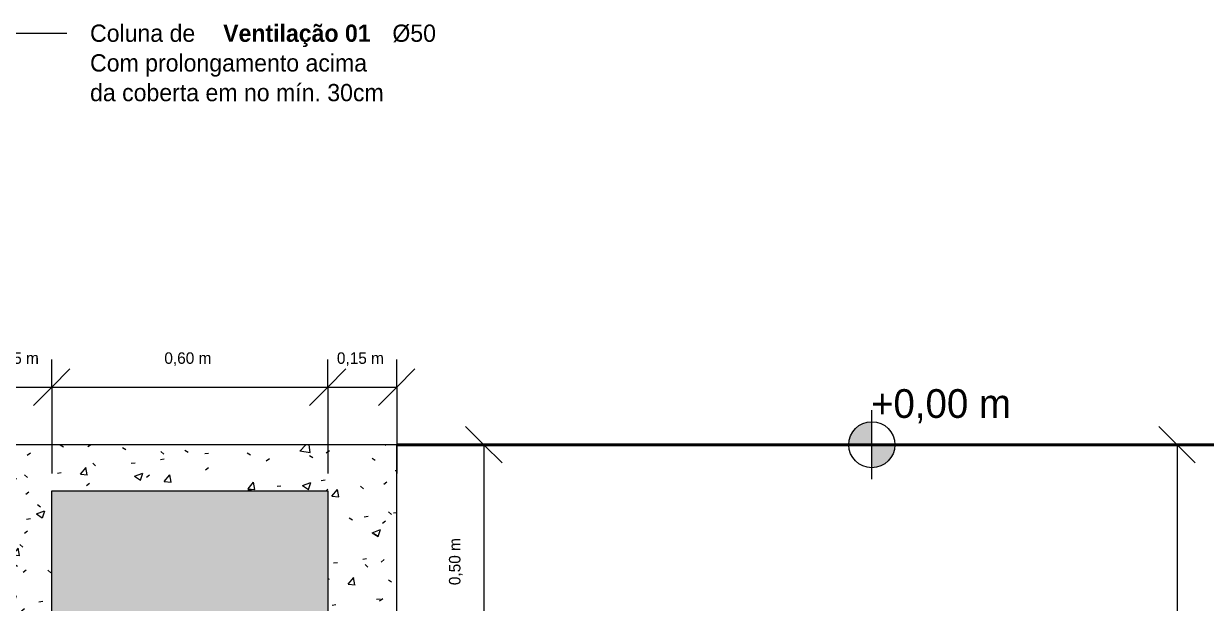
# Model space of a CAD drawing. Header units: metres. Extents: x 1.1 to 88.1, y -3.7 to 23.8.
# Drawn here: x 53.135 to 55.706, y -0.345 to 0.915 of the extents above; entities that cross this region are included whole.
import ezdxf

# ---------------------------------------------------------------- set-up
doc = ezdxf.new("R2010")
doc.units = ezdxf.units.M
doc.linetypes.add('IMPORT-DASHED2 _4_', pattern=[0.375, 0.25, -0.125])
doc.layers.add('1095_ARQ_BASE_dwg', color=7, linetype='Continuous', lineweight=5, true_color=0x767676)
for name, color, linetype, lineweight in [('A-ANNO-DIMS', 7, 'Continuous', 5), ('A-ANNO-DIMS-25', 7, 'Continuous', 5), ('A-DETL', 7, 'Continuous', 5), ('A-DETL-GENF', 7, 'Continuous', 5), ('A-WALL', 7, 'Continuous', 9), ('G-ANNO-DIMS', 7, 'Continuous', 5), ('G-ANNO-TEXT', 7, 'Continuous', 5), ('KIRYA - PAREDE', 7, 'Continuous', 40), ('KIRYA - PISO', 7, 'Continuous', 5), ('KIRYA - PROJEÇÃO', 7, 'IMPORT-DASHED2 _4_', 5), ('VEGETAÇÃO', 7, 'Continuous', 5)]:
    doc.layers.add(name, color=color, linetype=linetype, lineweight=lineweight)
doc.styles.add('Century Gothic_2', font='GOTHIC.TTF', dxfattribs={"height": 0.025})
doc.styles.add('Century Gothic_3', font='GOTHIC.TTF', dxfattribs={"height": 0.0375})
doc.styles.add('Century Gothic_4', font='GOTHIC.TTF', dxfattribs={"height": 0.0625})
doc.styles.add('Century Gothic_B_1', font='GOTHICB.TTF', dxfattribs={"height": 0.0375})
doc.dimstyles.new('Setores_1_mm', dxfattribs={"dimscale": 0.3048, "dimtxt": 0.026104, "dimasz": 0.260417, "dimexe": 0.19685, "dimexo": 0.123031, "dimgap": 0.143537, "dimtad": 1, "dimrnd": 0.01, "dimzin": 0, "dimdsep": 46, "dimtxsty": 'Century Gothic_2', "dimblk1": 'OBLIQUE', "dimblk2": 'OBLIQUE', "dimsah": 1, "dimcen": 0.09, "dimazin": 0, "dimtfac": 1, "dimtdec": 4, "dimtix": 1, "dimtmove": 0, "dimatfit": 3, "dimfxl": 1, "dimtvp": 1, "dimtolj": 1, "dimtzin": 0, "dimarcsym": 2})

# ---------------------------------------------------------------- blocks, each defined once
blk = doc.blocks.new('1095_ARQ_BASE_dwg_A$C6DD851CF-V52-BB')
at = {"layer": 'VEGETAÇÃO'}
for q in [(19.5262, 0), (19.4951, 0), (19.4242, 0), (19.4488, 0), (19.5093, 0)]:
    blk.add_line((19.4106, 0), q, dxfattribs=at)
blk = doc.blocks.new('1095_ARQ_BASE_dwg_A$C7A191758-4006155-BB')
at = {"layer": 'VEGETAÇÃO'}
for p, q in [((18.1562, 0), (17.9947, 0)), ((18.1579, 0), (18.0116, 0)), ((18.1593, 0), (18.0258, 0)), ((18.1639, 0), (18.0721, 0)), ((18.1664, 0), (18.0967, 0)), ((18.1921, 0), (18.1561, 0)), ((18.1727, 0), (18.1599, 0)), ((18.1755, 0), (18.1883, 0)), ((18.1819, 0), (18.2515, 0)), ((18.1843, 0), (18.2761, 0)), ((18.189, 0), (18.3224, 0)), ((18.1904, 0), (18.3366, 0)), ((18.1921, 0), (18.3536, 0))]:
    blk.add_line(p, q, dxfattribs=at)
blk = doc.blocks.new('1095_ARQ_BASE_dwg-4006143-BB')
at = {"layer": 'KIRYA - PAREDE'}
for p, q in [((22.4608, 0), (19.4106, 0)), ((19.4106, 0), (22.4608, 0))]:
    blk.add_line(p, q, dxfattribs=at)
at = {"layer": 'KIRYA - PAREDE', "flags": 128}
blk.add_lwpolyline([(20.8383, 0), (20.6954, 0), (20.519, 0), (20.6618, 0)], close=True, dxfattribs=at)
at = {"layer": 'KIRYA - PISO'}
for p, q in [((22.4608, 0), (19.4106, 0)), ((22.4608, 0), (19.4106, 0)), ((22.4608, 0), (19.4106, 0)), ((22.4608, 0), (19.4106, 0)), ((22.4608, 0), (19.4106, 0)), ((22.4608, 0), (19.4106, 0)), ((21.8412, 0), (19.4107, 0)), ((20.8351, 0), (19.4108, 0)), ((22.4614, 0), (19.411, 0)), ((20.3176, 0), (21.1807, 0))]:
    blk.add_line(p, q, dxfattribs=at)
at = {"layer": 'KIRYA - PROJEÇÃO', "flags": 128}
blk.add_lwpolyline([(22.4608, 0), (21.0326, 0), (19.4106, 0)], dxfattribs=at)
for name, p in [('1095_ARQ_BASE_dwg_A$C6DD851CF-V52-BB', (0, 0)), ('1095_ARQ_BASE_dwg_A$C7A191758-4006155-BB', (1.79, 0))]:
    blk.add_blockref(name, p)
blk = doc.blocks.new('DIMBLOCK47-BB')
at = {"layer": 'A-ANNO-DIMS-25', "lineweight": 25}
for p, q in [((54.1354, 0), (54.0957, 0.0397)), ((54.1354, 0), (54.1751, -0.0397)), ((54.1354, -0.5), (54.0957, -0.4603)), ((54.1354, -0.5), (54.1751, -0.5397))]:
    blk.add_line(p, q, dxfattribs=at)
at = {"layer": 'A-ANNO-DIMS-25'}
for p, q in [((54.1354, 0), (53.9836, 0)), ((54.1354, 0), (54.1354, -0.5)), ((54.1354, 0), (54.1954, 0)), ((54.1354, -0.5), (54.0754, -0.5)), ((54.1354, -0.5), (54.154, -0.5))]:
    blk.add_line(p, q, dxfattribs=at)
at = {"layer": 'A-ANNO-DIMS-25', "color": 0, "insert": (54.0596, -0.3051), "char_height": 0.025, "width": 0.132261, "attachment_point": 1, "rotation": 90, "line_spacing_factor": 0.984502, "style": 'Century Gothic_2'}
blk.add_mtext('0,50 m', dxfattribs=at)
blk = doc.blocks.new('_Oblique')
at = {"color": 0, "linetype": 'ByBlock', "lineweight": -2}
blk.add_line((-0.5, -0.5), (0.5, 0.5), dxfattribs=at)
blk = doc.blocks.new('DIMBLOCK49-BB')
at = {"layer": 'A-ANNO-DIMS-25'}
for p, q in [((53.0461, 0.1249), (53.0461, 0.1849)), ((53.1961, 0.1249), (53.1961, 0.1849)), ((53.0461, 0.1249), (53.1961, 0.1249)), ((53.0461, 0.1249), (53.0461, -0.0625)), ((53.1961, 0.1249), (53.1961, -0.0625))]:
    blk.add_line(p, q, dxfattribs=at)
at = {"layer": 'A-ANNO-DIMS-25', "lineweight": 25}
for p, q in [((53.0461, 0.1249), (53.0858, 0.1646)), ((53.1961, 0.1249), (53.2358, 0.1646)), ((53.0461, 0.1249), (53.0064, 0.0853)), ((53.1961, 0.1249), (53.1564, 0.0853))]:
    blk.add_line(p, q, dxfattribs=at)
at = {"layer": 'A-ANNO-DIMS-25', "color": 0, "insert": (53.066, 0.2007), "char_height": 0.025, "width": 0.132261, "attachment_point": 1, "line_spacing_factor": 0.984502, "style": 'Century Gothic_2'}
blk.add_mtext('0,15 m', dxfattribs=at)
blk = doc.blocks.new('DIMBLOCK50-BB')
at = {"layer": 'A-ANNO-DIMS-25'}
for p, q in [((53.1961, 0.1249), (53.1961, 0.1849)), ((53.7961, 0.1249), (53.7961, 0.1849)), ((53.1961, 0.1249), (53.7961, 0.1249)), ((53.1961, 0.1249), (53.1961, -0.0625)), ((53.7961, 0.1249), (53.7961, -0.0625))]:
    blk.add_line(p, q, dxfattribs=at)
at = {"layer": 'A-ANNO-DIMS-25', "lineweight": 25}
for p, q in [((53.1961, 0.1249), (53.2358, 0.1646)), ((53.7961, 0.1249), (53.8358, 0.1646)), ((53.1961, 0.1249), (53.1564, 0.0853)), ((53.7961, 0.1249), (53.7564, 0.0853))]:
    blk.add_line(p, q, dxfattribs=at)
at = {"layer": 'A-ANNO-DIMS-25', "color": 0, "insert": (53.441, 0.2007), "char_height": 0.025, "width": 0.132261, "attachment_point": 1, "line_spacing_factor": 0.984502, "style": 'Century Gothic_2'}
blk.add_mtext('0,60 m', dxfattribs=at)
blk = doc.blocks.new('DIMBLOCK51-BB')
at = {"layer": 'A-ANNO-DIMS-25'}
for p, q in [((53.7961, 0.1249), (53.7961, 0.1849)), ((53.9461, 0.1249), (53.9461, 0.1849)), ((53.7961, 0.1249), (53.9461, 0.1249)), ((53.7961, 0.1249), (53.7961, -0.0625)), ((53.9461, 0.1249), (53.9461, -0.0625))]:
    blk.add_line(p, q, dxfattribs=at)
at = {"layer": 'A-ANNO-DIMS-25', "lineweight": 25}
for p, q in [((53.7961, 0.1249), (53.8358, 0.1646)), ((53.9461, 0.1249), (53.9858, 0.1646)), ((53.7961, 0.1249), (53.7564, 0.0853)), ((53.9461, 0.1249), (53.9064, 0.0853))]:
    blk.add_line(p, q, dxfattribs=at)
at = {"layer": 'A-ANNO-DIMS-25', "color": 0, "insert": (53.816, 0.2007), "char_height": 0.025, "width": 0.132261, "attachment_point": 1, "line_spacing_factor": 0.984502, "style": 'Century Gothic_2'}
blk.add_mtext('0,15 m', dxfattribs=at)
blk = doc.blocks.new('DIMBLOCK52-BB')
at = {"layer": 'A-ANNO-DIMS-25', "lineweight": 25}
for p, q in [((55.6421, 0), (55.6024, 0.0397)), ((55.6421, 0), (55.6818, -0.0397)), ((55.6421, -2.2), (55.6024, -2.1603)), ((55.6421, -2.2), (55.6818, -2.2397))]:
    blk.add_line(p, q, dxfattribs=at)
at = {"layer": 'A-ANNO-DIMS-25'}
for p, q in [((55.6421, 0), (55.5821, 0)), ((55.6421, 0), (55.6421, -2.2)), ((55.6421, 0), (55.6607, 0)), ((55.6421, -2.2), (55.2336, -2.2)), ((55.6421, -2.2), (55.7021, -2.2))]:
    blk.add_line(p, q, dxfattribs=at)
at = {"layer": 'A-ANNO-DIMS-25', "color": 0, "insert": (55.5663, -1.1551), "char_height": 0.025, "width": 0.132261, "attachment_point": 1, "rotation": 90, "line_spacing_factor": 0.984502, "style": 'Century Gothic_2'}
blk.add_mtext('2,20 m', dxfattribs=at)
blk = doc.blocks.new('Elevações de ponto - Padrão-77235-BB')
at = {"layer": 'G-ANNO-DIMS', "true_color": 0xff0000}
h = blk.add_hatch(color=1, dxfattribs=at)
edge = h.paths.add_edge_path()
edge.add_line((20.4472, -0.5), (20.3972, -0.5))
edge.add_arc((20.4472, -0.5), 0.05, 90, 180, ccw=False)
edge.add_line((20.4472, -0.45), (20.4472, -0.5))
h = blk.add_hatch(color=1, dxfattribs=at)
edge = h.paths.add_edge_path()
edge.add_line((20.4472, -0.5), (20.4972, -0.5))
edge.add_arc((20.4472, -0.5), 0.05, -90, 0, ccw=False)
edge.add_line((20.4472, -0.55), (20.4472, -0.5))
at = {"layer": 'G-ANNO-DIMS'}
for p, q in [((20.4472, -0.575), (20.4472, -0.425)), ((20.3722, -0.5), (20.7972, -0.5))]:
    blk.add_line(p, q, dxfattribs=at)
blk.add_circle((20.4472, -0.5), 0.05, dxfattribs=at)

msp = doc.modelspace()

# ---------------------------------------------------------------- hatches: boundary and pattern name
at = {"layer": 'A-DETL-GENF', "true_color": 0xc0c0c0}
h = msp.add_hatch(dxfattribs=at)
h.set_pattern_fill('FP_10', color=9, style=0, pattern_type=2)
h.set_pattern_definition([(50, (51.43049, -0.84402), (0.1821895, -0.015938), [0.01905, -0.20955]), (355, (51.43049, -0.84402), (-0.035242, 0.191059), [0.01524, -0.16764]), (100.451, (51.44549, -0.84535), (0.146942, 0.17512), [0.01619, -0.17809]), (46.184, (51.43049, -0.79322), (0.271077, -0.042045), [0.02857, -0.31432]), (96.636, (51.45249, -0.79672), (0.237407, 0.247433), [0.02429, -0.26714]), (351.184, (51.4305, -0.79322), (0.237406, 0.247428), [0.02286, -0.25146]), (21, (51.45549, -0.80592), (0.1516197, -0.102267), [0.01905, -0.20955]), (326, (51.45549, -0.80592), (0.0618035, 0.184189), [0.01524, -0.16764]), (71.451, (51.46849, -0.81444), (0.213418, 0.081924), [0.01619, -0.17809]), (37.5, (51.430486, -0.84402), (0.0030864, 0.0845511), [0.00838, -0.15723, 0.00838, -0.1618, -0.16827]), (37.5, (51.430486, -0.84402), (0.0030864, 0.0845511), [-0.33579, 0.00838, -0.15989]), (7.5, (51.43049, -0.84402), (0.0668157, 0.1001782), [0.00838, -0.08865, 0.00838, -0.15342, -0.06413]), (7.5, (51.43049, -0.84402), (0.0668157, 0.1001782), [-0.25883, 0.00838, -0.05575]), (327.5, (51.373486, -0.84402), (0.1355866, -0.0057276), [0.00838, -0.05512, 0.00838, -0.18974, -0.26289]), (327.5, (51.373486, -0.84402), (0.1355866, -0.0057276), [-0.26162, 0.00838, -0.25451]), (317.5, (51.34849, -0.84402), (0.1481253, 0.0254287), [0.00838, -0.07417, 0.00838, -0.12319, -0.18669]), (317.5, (51.34849, -0.84402), (0.1481253, 0.0254287), [-0.21412, 0.00838, -0.17831])])
h.paths.add_polyline_path([(53.0461, -2.3), (55.3461, -2.3), (55.3461, -0.5), (53.9461, -0.5), (53.9461, 0), (53.0461, 0), (53.0461, -2.2)])
h.paths.add_polyline_path([(55.1961, -2.2), (53.1961, -2.2), (53.1961, -0.1), (53.7961, -0.1), (53.7961, -0.6), (55.1961, -0.6), (55.1961, -1.6385)])
at = {"layer": 'A-WALL', "true_color": 0x787878}
msp.add_hatch(color=8, dxfattribs=at).paths.add_polyline_path([(53.7961, -0.5), (53.7961, -0.1), (53.1961, -0.1), (53.1961, -0.5), (53.5308, -0.5)])

# ---------------------------------------------------------------- linework, layer by layer
at = {"layer": 'A-DETL'}
for p, q in [((53.9461, 0), (53.0461, 0)), ((53.9461, -0.5), (53.9461, 0)), ((53.1961, -2.2), (53.1961, -0.1)), ((53.1961, -0.1), (53.7961, -0.1)), ((53.7961, -0.1), (53.7961, -0.6))]:
    msp.add_line(p, q, dxfattribs=at)
at = {"layer": 'G-ANNO-TEXT'}
msp.add_line((53.109, 0.894), (53.2287, 0.894), dxfattribs=at)

# ---------------------------------------------------------------- block references
at = {"layer": '1095_ARQ_BASE_dwg', "color": 7}
msp.add_blockref('1095_ARQ_BASE_dwg-4006143-BB', (34.5355, 0), dxfattribs=at)
at = {"layer": 'G-ANNO-DIMS', "color": 1, "true_color": 0xff0000}
msp.add_blockref('Elevações de ponto - Padrão-77235-BB', (34.5316, 0.5), dxfattribs=at)

# ---------------------------------------------------------------- texts
at = {"layer": 'G-ANNO-DIMS', "insert": (54.977, 0.1207), "char_height": 0.0625, "width": 0.385274, "attachment_point": 1, "line_spacing_factor": 0.984502, "style": 'Century Gothic_4'}
msp.add_mtext('+0,00 m', dxfattribs=at)
at = {"layer": 'G-ANNO-TEXT', "char_height": 0.0375, "attachment_point": 1}
for s, insert, width, style in [('Coluna de ', (53.2795, 0.9128), 0.350738, 'Century Gothic_3'), ('Ventilação 01', (53.5688, 0.9128), 0.428903, 'Century Gothic_B_1'), (' Ø50', (53.9227, 0.9128), 0.146308, 'Century Gothic_3'), ('Com prolongamento acima ', (53.2795, 0.8483), 0.905907, 'Century Gothic_3'), ('da coberta em no mín. 30cm', (53.2795, 0.7838), 0.921941, 'Century Gothic_3')]:
    msp.add_mtext(s, dxfattribs=dict(at, insert=insert, width=width, style=style))

# ---------------------------------------------------------------- dimensions: what is measured, and where the dimension line sits
at = {"layer": 'A-ANNO-DIMS'}
for base, p1, p2, override, picture, middle in [((53.1961, 0.1249), (53.0461, -0.1), (53.1961, -0.1), {"dimpost": '<>', "dimfxl": 0.15}, 'DIMBLOCK49-BB', (53.1211, 0.1818)), ((53.7961, 0.1249), (53.1961, -0.1), (53.7961, -0.1), {"dimpost": '<>', "dimfxl": 0.6}, 'DIMBLOCK50-BB', (53.4961, 0.1818)), ((53.9461, 0.1249), (53.7961, -0.1), (53.9461, -0.1), {"dimpost": '<>', "dimfxl": 0.15}, 'DIMBLOCK51-BB', (53.8711, 0.1818))]:
    dim = msp.add_linear_dim(base=base, p1=p1, p2=p2, dimstyle='Setores_1_mm', override=override, dxfattribs=at)
    dim.commit()
    dim.dimension.update_dxf_attribs({"geometry": picture, "text_midpoint": middle})
for base, p1, p2, override, picture, middle in [((54.1354, -0.5), (53.9461, 0), (54.1915, -0.5), {"dimpost": '<>', "dimfxl": 0.556986}, 'DIMBLOCK47-BB', (54.0785, -0.25)), ((55.6421, -2.2), (55.6982, 0), (55.1961, -2.2), {"dimpost": '<>', "dimfxl": 2.256572}, 'DIMBLOCK52-BB', (55.5852, -1.1))]:
    dim = msp.add_linear_dim(base=base, p1=p1, p2=p2, angle=90, dimstyle='Setores_1_mm', override=override, dxfattribs=at)
    dim.commit()
    dim.dimension.update_dxf_attribs({"geometry": picture, "text_midpoint": middle})

doc.saveas('drawing.dxf')
